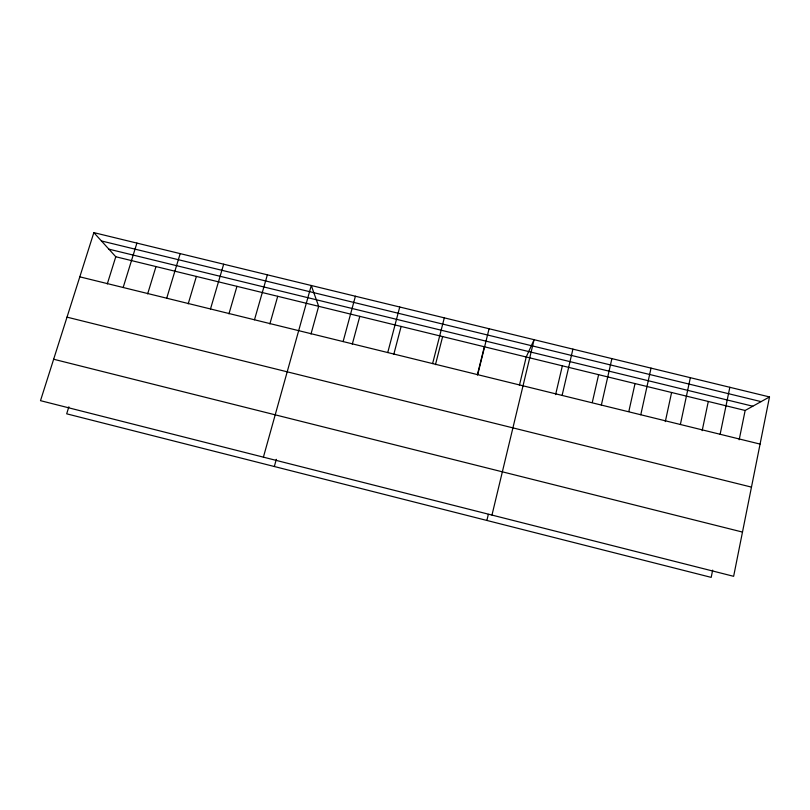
<?xml version="1.0" encoding="UTF-8"?>
<svg xmlns="http://www.w3.org/2000/svg" width="810" height="810" viewBox="0 0 810 810"><rect width="100%" height="100%" fill="white"/><g stroke="black" fill="none" stroke-linecap="round" stroke-linejoin="round"><path stroke-width="1.21" d="M769.5 396.94L733.637 576.315L40.5 400.666L93.849 232.622L769.5 396.94L745.149 410.467L115.779 256.75L93.849 232.622M712.668 570.129L711.19 577.378L66.683 413.819L68.88 406.792M739.186 439.769L745.149 410.467M720.13 434.271L729.84 387.291M702.169 430.667L708.294 401.466M680.37 424.501L690.353 377.693M665.314 421.605L671.591 392.506M640.781 414.76L651.038 368.125M628.864 411.369L635.03 383.575M601.354 405.071L611.894 358.607M592.302 402.378L598.62 374.686M562.099 395.422L572.913 349.13M555.599 394.622L562.353 365.826M486.871 520.455L488.339 514.36M519.423 385.287L526.227 356.997L534.094 339.684L491.974 515.069M477.697 374.666L489.088 328.738M477.343 374.949L484.339 346.771M432.611 363.579L444.305 317.854M435.466 364.652L442.635 336.585M387.747 352.552L399.745 307.01M393.781 354.395L401.122 326.44M352.289 344.189L359.802 316.356M343.106 341.577L355.408 296.227M274.327 466.519L276.311 459.341M310.989 334.034L318.664 306.301L311.273 285.495L263.402 457.154M269.872 323.929L277.719 296.308M254.482 319.788L267.371 274.823M228.946 313.865L236.955 286.345M210.489 308.964L223.671 264.192M188.203 303.841L196.385 276.433M166.718 298.201L180.185 253.621M147.653 293.878L155.996 266.571M123.16 287.499L136.91 243.091M107.284 283.945L115.779 256.75M101.422 240.955L761.066 401.618M108.874 249.156L752.794 406.215M79.805 276.838L760.074 444.093M67.017 317.145L751.467 487.114M53.652 359.245L742.486 532.069"/></g></svg>
